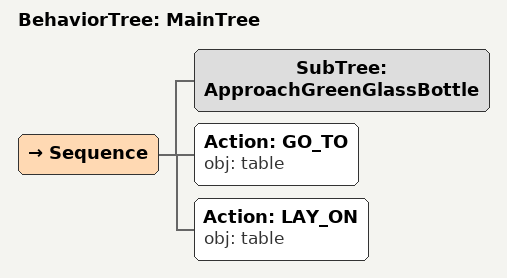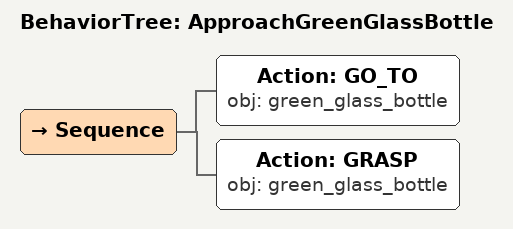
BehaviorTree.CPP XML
<root main_tree_to_execute="MainTree">
  <BehaviorTree ID="MainTree">
    <Sequence>
      <!-- Execute subtree ApproachGreenGlassBottle -->
      <SubTree ID="ApproachGreenGlassBottle" />
      <!-- Go to table -->
      <Action ID="GO_TO" obj="table" />
      <!-- Lay on table -->
      <Action ID="LAY_ON" obj="table" />
    </Sequence>
  </BehaviorTree>
  <!-- Subtree definition ApproachGreenGlassBottle -->
  <BehaviorTree ID="ApproachGreenGlassBottle">
    <Sequence>
      <!-- Go to green_glass_bottle -->
      <Action ID="GO_TO" obj="green_glass_bottle" />
      <!-- Grasp green_glass_bottle -->
      <Action ID="GRASP" obj="green_glass_bottle" />
    </Sequence>
  </BehaviorTree>
</root>
